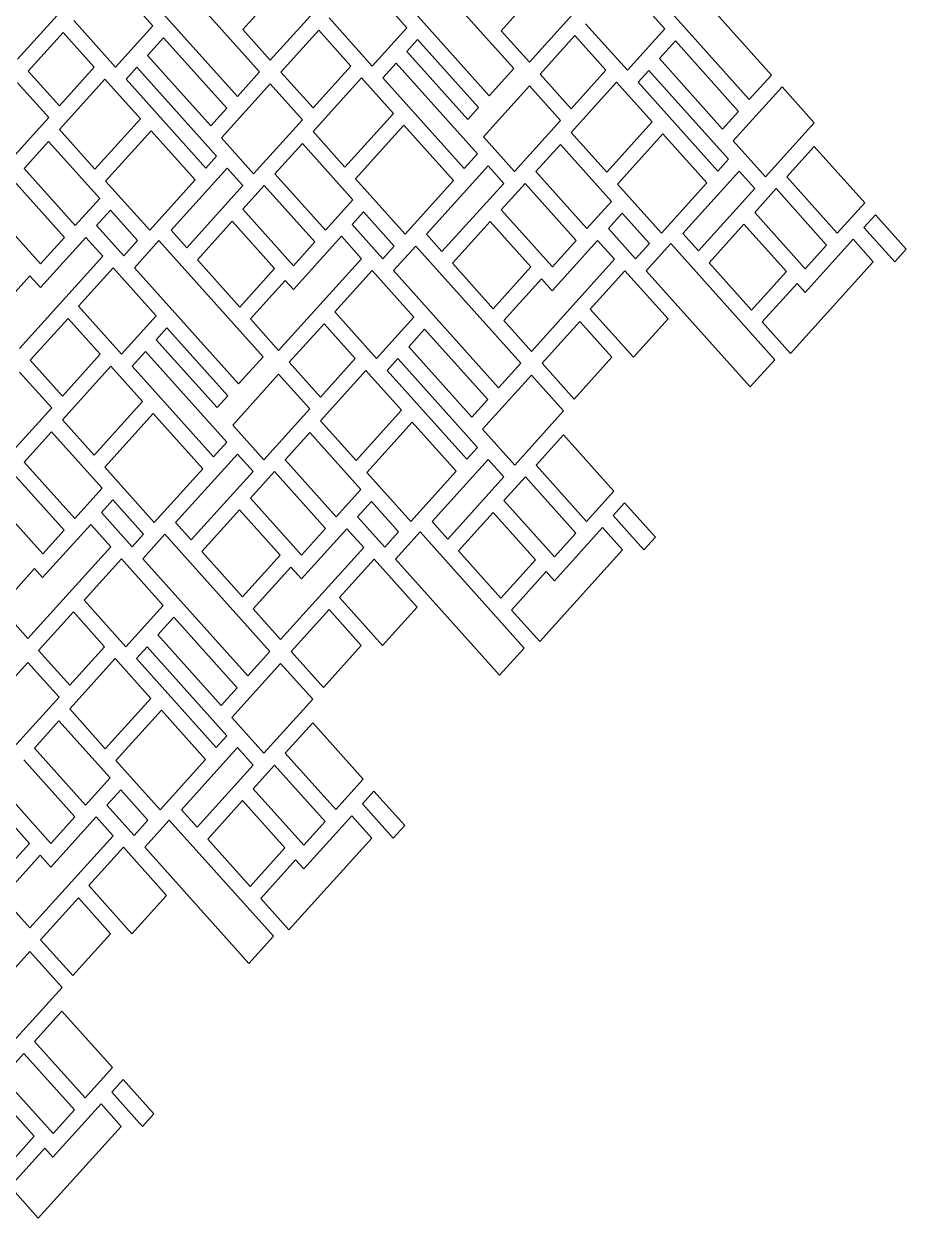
# Model space of a CAD drawing. Extents: x 373 to 1584, y 656 to 1958.
# Drawn here: x 1146 to 1584, y 900 to 1492 of the extents above; entities that cross this region are included whole.
import ezdxf

# ---------------------------------------------------------------- set-up
doc = ezdxf.new("R2010")
doc.units = 0
doc.layers.add('LAYER_01', color=7, linetype='CONTINUOUS')

msp = doc.modelspace()

# ---------------------------------------------------------------- linework, layer by layer
at = {"layer": 'LAYER_01'}
for p, q in [((1263.08, 1468.52), (1210.99, 1526.62)), ((1389.16, 1470.21), (1337.51, 1527.83)), ((1516.96, 1467.01), (1464.87, 1525.11)), ((1184.12, 1520.38), (1143.02, 1474.89)), ((1268.38, 1474.4), (1309.64, 1520.06)), ((1438, 1518.87), (1396.9, 1473.38)), ((1189.41, 1514.48), (1210.14, 1491.36)), ((1200, 1514.46), (1252.09, 1456.36)), ((1273.46, 1510.4), (1254.71, 1489.65)), ((1314.74, 1514.37), (1336.16, 1490.48)), ((1325.33, 1514.35), (1376.99, 1456.73)), ((1443.29, 1512.98), (1464.02, 1489.85)), ((1453.88, 1512.96), (1505.97, 1454.86)), ((1382.9, 1489), (1400.16, 1508.11)), ((1191.61, 1470.85), (1170.88, 1493.98)), ((1318.96, 1471.45), (1297.54, 1495.34)), ((1165.57, 1488.1), (1148.3, 1468.99)), ((1181.02, 1470.87), (1165.57, 1488.1)), ((1210.14, 1491.36), (1191.61, 1470.85)), ((1254.71, 1489.65), (1268.38, 1474.4)), ((1273.67, 1468.5), (1292.42, 1489.25)), ((1292.42, 1489.25), (1308.37, 1471.47)), ((1336.16, 1490.48), (1318.96, 1471.45)), ((1396.9, 1473.38), (1382.9, 1489)), ((1419.45, 1486.6), (1402.18, 1467.48)), ((1434.9, 1469.37), (1419.45, 1486.6)), ((1445.5, 1469.35), (1424.76, 1492.47)), ((1464.02, 1489.85), (1445.5, 1469.35)), ((1215.43, 1485.46), (1207.52, 1476.71)), ((1246.78, 1450.49), (1215.43, 1485.46)), ((1336.14, 1478.71), (1341.45, 1484.58)), ((1341.45, 1484.58), (1371.68, 1450.86)), ((1469.31, 1483.95), (1461.4, 1475.2)), ((1500.66, 1448.98), (1469.31, 1483.95)), ((1207.52, 1476.71), (1238.87, 1441.74)), ((1366.37, 1444.98), (1336.14, 1478.71)), ((1461.4, 1475.2), (1492.76, 1440.23)), ((1148.3, 1468.99), (1163.75, 1451.76)), ((1163.75, 1451.76), (1181.02, 1470.87)), ((1202.21, 1470.83), (1196.9, 1464.96)), ((1241.73, 1426.75), (1202.21, 1470.83)), ((1308.37, 1471.47), (1289.62, 1450.71)), ((1324.25, 1465.55), (1330.83, 1472.83)), ((1330.83, 1472.83), (1371.15, 1427.85)), ((1376.99, 1456.73), (1389.16, 1470.21)), ((1417.63, 1450.26), (1434.9, 1469.37)), ((1456.09, 1469.33), (1450.78, 1463.45)), ((1495.61, 1425.24), (1456.09, 1469.33)), ((1158.44, 1445.89), (1142.99, 1463.11)), ((1186.31, 1464.98), (1163.73, 1439.99)), ((1203.99, 1445.26), (1186.31, 1464.98)), ((1196.9, 1464.96), (1236.42, 1420.87)), ((1252.09, 1456.36), (1263.08, 1468.52)), ((1289.62, 1450.71), (1273.67, 1468.5)), ((1289.59, 1438.94), (1313.66, 1465.57)), ((1313.66, 1465.57), (1329.41, 1448)), ((1364.58, 1420.57), (1324.25, 1465.55)), ((1402.18, 1467.48), (1417.63, 1450.26)), ((1440.19, 1463.47), (1417.61, 1438.48)), ((1457.87, 1443.75), (1440.19, 1463.47)), ((1450.78, 1463.45), (1490.31, 1419.37)), ((1505.97, 1454.86), (1516.96, 1467.01)), ((1244.16, 1435.84), (1268.36, 1462.62)), ((1268.36, 1462.62), (1284.31, 1444.84)), ((1396.88, 1461.61), (1374.08, 1436.38)), ((1412.32, 1444.38), (1396.88, 1461.61)), ((1498.04, 1434.33), (1522.24, 1461.12)), ((1522.24, 1461.12), (1538.19, 1443.33)), ((1135.65, 1420.66), (1158.44, 1445.89)), ((1181.41, 1420.27), (1203.99, 1445.26)), ((1238.87, 1441.74), (1246.78, 1450.49)), ((1329.41, 1448), (1305.34, 1421.37)), ((1371.68, 1450.86), (1366.37, 1444.98)), ((1492.76, 1440.23), (1500.66, 1448.98)), ((1163.73, 1439.99), (1181.41, 1420.27)), ((1186.69, 1414.37), (1209.27, 1439.36)), ((1209.27, 1439.36), (1231.11, 1415)), ((1284.31, 1444.84), (1260.11, 1418.05)), ((1310.63, 1415.48), (1334.69, 1442.11)), ((1334.69, 1442.11), (1359.27, 1414.7)), ((1389.53, 1419.15), (1412.32, 1444.38)), ((1435.29, 1418.76), (1457.87, 1443.75)), ((1538.19, 1443.33), (1513.99, 1416.55)), ((1146.24, 1420.64), (1158.42, 1434.11)), ((1158.42, 1434.11), (1183.77, 1405.84)), ((1260.11, 1418.05), (1244.16, 1435.84)), ((1305.34, 1421.37), (1289.59, 1438.94)), ((1374.08, 1436.38), (1389.53, 1419.15)), ((1417.61, 1438.48), (1435.29, 1418.76)), ((1440.58, 1412.87), (1463.15, 1437.85)), ((1463.15, 1437.85), (1485, 1413.49)), ((1513.99, 1416.55), (1498.04, 1434.33)), ((1270.7, 1418.03), (1284.29, 1433.07)), ((1284.29, 1433.07), (1309.35, 1405.11)), ((1371.15, 1427.85), (1364.58, 1420.57)), ((1400.12, 1419.13), (1412.3, 1432.61)), ((1412.3, 1432.61), (1437.65, 1404.33)), ((1524.58, 1416.53), (1538.17, 1431.56)), ((1538.17, 1431.56), (1563.23, 1403.6)), ((1236.42, 1420.87), (1241.73, 1426.75)), ((1345.8, 1388.05), (1376.44, 1421.95)), ((1376.44, 1421.95), (1384.22, 1413.28)), ((1490.31, 1419.37), (1495.61, 1425.24)), ((1171.59, 1392.37), (1146.24, 1420.64)), ((1247.02, 1420.85), (1219.13, 1389.99)), ((1254.8, 1412.18), (1247.02, 1420.85)), ((1295.76, 1390.08), (1270.7, 1418.03)), ((1425.47, 1390.86), (1400.12, 1419.13)), ((1500.9, 1419.35), (1473.01, 1388.48)), ((1508.68, 1410.67), (1500.9, 1419.35)), ((1549.65, 1388.57), (1524.58, 1416.53)), ((1166.28, 1386.49), (1140.93, 1414.76)), ((1208.54, 1390.01), (1186.69, 1414.37)), ((1231.11, 1415), (1208.54, 1390.01)), ((1226.91, 1381.31), (1254.8, 1412.18)), ((1254.77, 1400.41), (1265.39, 1412.16)), ((1265.39, 1412.16), (1290.46, 1384.2)), ((1335.21, 1388.07), (1310.63, 1415.48)), ((1359.27, 1414.7), (1335.21, 1388.07)), ((1384.22, 1413.28), (1353.45, 1379.52)), ((1394.81, 1413.26), (1382.93, 1400.1)), ((1420.16, 1384.98), (1394.81, 1413.26)), ((1462.42, 1388.5), (1440.58, 1412.87)), ((1485, 1413.49), (1462.42, 1388.5)), ((1480.79, 1379.81), (1508.68, 1410.67)), ((1508.66, 1398.9), (1519.27, 1410.65)), ((1519.27, 1410.65), (1544.34, 1382.7)), ((1183.77, 1405.84), (1171.59, 1392.37)), ((1309.35, 1405.11), (1295.76, 1390.08)), ((1437.65, 1404.33), (1425.47, 1390.86)), ((1129.05, 1401.61), (1154.4, 1373.33)), ((1189.05, 1399.94), (1182.19, 1392.34)), ((1202.54, 1384.9), (1189.05, 1399.94)), ((1279.84, 1372.45), (1254.77, 1400.41)), ((1308.96, 1392.93), (1314.63, 1399.21)), ((1314.63, 1399.21), (1329.9, 1382.19)), ((1382.93, 1400.1), (1408.28, 1371.83)), ((1442.93, 1398.44), (1436.07, 1390.84)), ((1456.42, 1383.4), (1442.93, 1398.44)), ((1533.72, 1370.94), (1508.66, 1398.9)), ((1563.23, 1403.6), (1549.65, 1388.57)), ((1182.19, 1392.34), (1195.67, 1377.31)), ((1249.47, 1394.53), (1232.2, 1375.42)), ((1270.5, 1371.07), (1249.47, 1394.53)), ((1324.22, 1375.91), (1308.96, 1392.93)), ((1377.49, 1394.37), (1358.74, 1373.62)), ((1397.68, 1371.85), (1377.49, 1394.37)), ((1503.35, 1393.02), (1486.08, 1373.91)), ((1524.38, 1369.56), (1503.35, 1393.02)), ((1562.84, 1391.43), (1568.52, 1397.71)), ((1568.52, 1397.71), (1583.78, 1380.68)), ((1176.88, 1386.47), (1154.37, 1361.56)), ((1154.4, 1373.33), (1166.28, 1386.49)), ((1185.26, 1377.11), (1176.88, 1386.47)), ((1219.13, 1389.99), (1226.91, 1381.31)), ((1279.81, 1360.68), (1303.65, 1387.06)), ((1303.65, 1387.06), (1313.63, 1375.93)), ((1353.45, 1379.52), (1345.8, 1388.05)), ((1436.07, 1390.84), (1449.55, 1375.8)), ((1473.01, 1388.48), (1480.79, 1379.81)), ((1578.1, 1374.4), (1562.84, 1391.43)), ((1195.67, 1377.31), (1202.54, 1384.9)), ((1213.13, 1384.88), (1200.96, 1371.41)), ((1264.79, 1327.27), (1213.13, 1384.88)), ((1290.46, 1384.2), (1279.84, 1372.45)), ((1329.9, 1382.19), (1324.22, 1375.91)), ((1340.49, 1382.17), (1329.51, 1370.01)), ((1392.58, 1324.07), (1340.49, 1382.17)), ((1430.76, 1384.96), (1408.25, 1360.06)), ((1408.28, 1371.83), (1420.16, 1384.98)), ((1439.15, 1375.61), (1430.76, 1384.96)), ((1449.55, 1375.8), (1456.42, 1383.4)), ((1467.01, 1383.38), (1454.84, 1369.9)), ((1518.67, 1325.76), (1467.01, 1383.38)), ((1533.7, 1359.17), (1557.53, 1385.55)), ((1544.34, 1382.7), (1533.72, 1370.94)), ((1557.53, 1385.55), (1567.51, 1374.42)), ((1583.78, 1380.68), (1578.1, 1374.4)), ((1144.01, 1331.45), (1185.26, 1377.11)), ((1232.2, 1375.42), (1253.23, 1351.95)), ((1313.63, 1375.93), (1272.52, 1330.44)), ((1397.89, 1329.95), (1439.15, 1375.61)), ((1567.51, 1374.42), (1526.4, 1328.93)), ((1173.17, 1352.4), (1190.36, 1371.43)), ((1190.36, 1371.43), (1211.78, 1347.53)), ((1200.96, 1371.41), (1252.61, 1313.79)), ((1253.23, 1351.95), (1270.5, 1371.07)), ((1300.39, 1349.53), (1318.91, 1370.03)), ((1318.91, 1370.03), (1339.65, 1346.91)), ((1329.51, 1370.01), (1381.6, 1311.91)), ((1358.74, 1373.62), (1378.93, 1351.09)), ((1378.93, 1351.09), (1397.68, 1371.85)), ((1427.05, 1350.89), (1444.24, 1369.92)), ((1444.24, 1369.92), (1465.67, 1346.03)), ((1454.84, 1369.9), (1506.49, 1312.29)), ((1486.08, 1373.91), (1507.11, 1350.45)), ((1507.11, 1350.45), (1524.38, 1369.56)), ((1149.09, 1367.46), (1130.33, 1346.7)), ((1154.37, 1361.56), (1149.09, 1367.46)), ((1258.52, 1346.06), (1275.79, 1365.17)), ((1275.79, 1365.17), (1279.81, 1360.68)), ((1402.97, 1365.95), (1384.22, 1345.2)), ((1408.25, 1360.06), (1402.97, 1365.95)), ((1512.4, 1344.55), (1529.67, 1363.66)), ((1529.67, 1363.66), (1533.7, 1359.17)), ((1194.59, 1328.5), (1173.17, 1352.4)), ((1448.47, 1327), (1427.05, 1350.89)), ((1149.29, 1325.56), (1168.05, 1346.31)), ((1168.05, 1346.31), (1183.99, 1328.52)), ((1211.78, 1347.53), (1194.59, 1328.5)), ((1272.52, 1330.44), (1258.52, 1346.06)), ((1321.12, 1326.41), (1300.39, 1349.53)), ((1339.65, 1346.91), (1321.12, 1326.41)), ((1384.22, 1345.2), (1397.89, 1329.95)), ((1403.18, 1324.05), (1421.93, 1344.8)), ((1421.93, 1344.8), (1437.87, 1327.02)), ((1465.67, 1346.03), (1448.47, 1327)), ((1526.4, 1328.93), (1512.4, 1344.55)), ((1211.76, 1335.76), (1217.07, 1341.64)), ((1217.07, 1341.64), (1247.3, 1307.92)), ((1295.08, 1343.65), (1277.81, 1324.54)), ((1310.52, 1326.43), (1295.08, 1343.65)), ((1344.93, 1341.01), (1337.02, 1332.26)), ((1376.29, 1306.04), (1344.93, 1341.01)), ((1241.99, 1302.04), (1211.76, 1335.76)), ((1183.99, 1328.52), (1165.24, 1307.77)), ((1199.87, 1322.61), (1206.45, 1329.89)), ((1206.45, 1329.89), (1246.78, 1284.91)), ((1252.61, 1313.79), (1264.79, 1327.27)), ((1337.02, 1332.26), (1368.38, 1297.29)), ((1437.87, 1327.02), (1419.12, 1306.26)), ((1165.24, 1307.77), (1149.29, 1325.56)), ((1165.22, 1296), (1189.28, 1322.63)), ((1189.28, 1322.63), (1205.03, 1305.06)), ((1240.2, 1277.63), (1199.87, 1322.61)), ((1277.81, 1324.54), (1293.25, 1307.31)), ((1293.25, 1307.31), (1310.52, 1326.43)), ((1331.71, 1326.38), (1326.41, 1320.51)), ((1371.24, 1282.3), (1331.71, 1326.38)), ((1381.6, 1311.91), (1392.58, 1324.07)), ((1419.12, 1306.26), (1403.18, 1324.05)), ((1506.49, 1312.29), (1518.67, 1325.76)), ((1143.99, 1319.68), (1159.93, 1301.89)), ((1272.5, 1318.67), (1249.71, 1293.44)), ((1287.95, 1301.44), (1272.5, 1318.67)), ((1315.81, 1320.53), (1293.23, 1295.54)), ((1333.49, 1300.81), (1315.81, 1320.53)), ((1326.41, 1320.51), (1365.93, 1276.43)), ((1373.67, 1291.39), (1397.87, 1318.18)), ((1397.87, 1318.18), (1413.81, 1300.39)), ((1205.03, 1305.06), (1180.97, 1278.43)), ((1247.3, 1307.92), (1241.99, 1302.04)), ((1368.38, 1297.29), (1376.29, 1306.04)), ((1159.93, 1301.89), (1135.73, 1275.11)), ((1186.25, 1272.53), (1210.32, 1299.16)), ((1210.32, 1299.16), (1234.89, 1271.75)), ((1265.15, 1276.21), (1287.95, 1301.44)), ((1310.91, 1275.82), (1333.49, 1300.81)), ((1413.81, 1300.39), (1389.61, 1273.6)), ((1180.97, 1278.43), (1165.22, 1296)), ((1249.71, 1293.44), (1265.15, 1276.21)), ((1293.23, 1295.54), (1310.91, 1275.82)), ((1316.2, 1269.92), (1338.78, 1294.91)), ((1338.78, 1294.91), (1360.62, 1270.55)), ((1389.61, 1273.6), (1373.67, 1291.39)), ((1146.33, 1275.09), (1159.91, 1290.12)), ((1159.91, 1290.12), (1184.97, 1262.17)), ((1275.75, 1276.19), (1287.92, 1289.66)), ((1287.92, 1289.66), (1313.27, 1261.39)), ((1400.21, 1273.58), (1413.79, 1288.62)), ((1413.79, 1288.62), (1438.85, 1260.66)), ((1246.78, 1284.91), (1240.2, 1277.63)), ((1365.93, 1276.43), (1371.24, 1282.3)), ((1171.39, 1247.14), (1146.33, 1275.09)), ((1221.43, 1245.1), (1252.06, 1279.01)), ((1252.06, 1279.01), (1259.84, 1270.34)), ((1301.1, 1247.92), (1275.75, 1276.19)), ((1376.52, 1276.4), (1348.64, 1245.54)), ((1384.3, 1267.73), (1376.52, 1276.4)), ((1425.27, 1245.63), (1400.21, 1273.58)), ((1141.02, 1269.21), (1166.08, 1241.26)), ((1210.83, 1245.12), (1186.25, 1272.53)), ((1234.89, 1271.75), (1210.83, 1245.12)), ((1259.84, 1270.34), (1229.07, 1236.57)), ((1270.44, 1270.31), (1258.55, 1257.16)), ((1295.79, 1242.04), (1270.44, 1270.31)), ((1338.04, 1245.56), (1316.2, 1269.92)), ((1360.62, 1270.55), (1338.04, 1245.56)), ((1356.42, 1236.86), (1384.3, 1267.73)), ((1384.28, 1255.96), (1394.9, 1267.71)), ((1394.9, 1267.71), (1419.96, 1239.75)), ((1184.97, 1262.17), (1171.39, 1247.14)), ((1155.46, 1229.51), (1130.4, 1257.46)), ((1184.58, 1249.99), (1190.26, 1256.27)), ((1190.26, 1256.27), (1205.52, 1239.25)), ((1258.55, 1257.16), (1283.9, 1228.89)), ((1313.27, 1261.39), (1301.1, 1247.92)), ((1409.34, 1228), (1384.28, 1255.96)), ((1438.85, 1260.66), (1425.27, 1245.63)), ((1199.85, 1232.97), (1184.58, 1249.99)), ((1253.11, 1251.43), (1234.36, 1230.68)), ((1273.31, 1228.91), (1253.11, 1251.43)), ((1318.56, 1255.5), (1311.69, 1247.9)), ((1332.04, 1240.46), (1318.56, 1255.5)), ((1378.97, 1250.08), (1361.7, 1230.97)), ((1400.01, 1226.62), (1378.97, 1250.08)), ((1438.46, 1248.48), (1444.14, 1254.77)), ((1444.14, 1254.77), (1459.4, 1237.74)), ((1155.44, 1217.74), (1179.27, 1244.12)), ((1179.27, 1244.12), (1189.25, 1232.99)), ((1229.07, 1236.57), (1221.43, 1245.1)), ((1311.69, 1247.9), (1325.18, 1232.86)), ((1348.64, 1245.54), (1356.42, 1236.86)), ((1453.73, 1231.46), (1438.46, 1248.48)), ((1166.08, 1241.26), (1155.46, 1229.51)), ((1205.52, 1239.25), (1199.85, 1232.97)), ((1216.12, 1239.23), (1205.13, 1227.07)), ((1268.2, 1181.13), (1216.12, 1239.23)), ((1306.38, 1242.02), (1283.88, 1217.11)), ((1283.9, 1228.89), (1295.79, 1242.04)), ((1314.77, 1232.67), (1306.38, 1242.02)), ((1325.18, 1232.86), (1332.04, 1240.46)), ((1342.64, 1240.43), (1330.46, 1226.96)), ((1394.29, 1182.82), (1342.64, 1240.43)), ((1409.32, 1216.23), (1433.15, 1242.61)), ((1419.96, 1239.75), (1409.34, 1228)), ((1433.15, 1242.61), (1443.13, 1231.48)), ((1189.25, 1232.99), (1148.15, 1187.49)), ((1273.51, 1187), (1314.77, 1232.67)), ((1459.4, 1237.74), (1453.73, 1231.46)), ((1176.01, 1206.59), (1194.54, 1227.09)), ((1194.54, 1227.09), (1215.27, 1203.97)), ((1205.13, 1227.07), (1257.22, 1168.97)), ((1234.36, 1230.68), (1254.55, 1208.15)), ((1254.55, 1208.15), (1273.31, 1228.91)), ((1302.67, 1207.95), (1319.87, 1226.98)), ((1319.87, 1226.98), (1341.29, 1203.09)), ((1330.46, 1226.96), (1382.12, 1169.34)), ((1361.7, 1230.97), (1382.74, 1207.5)), ((1382.74, 1207.5), (1400.01, 1226.62)), ((1443.13, 1231.48), (1402.03, 1185.99)), ((1134.14, 1203.11), (1151.41, 1222.23)), ((1151.41, 1222.23), (1155.44, 1217.74)), ((1278.59, 1223.01), (1259.84, 1202.26)), ((1283.88, 1217.11), (1278.59, 1223.01)), ((1388.02, 1201.61), (1405.29, 1220.72)), ((1405.29, 1220.72), (1409.32, 1216.23)), ((1148.15, 1187.49), (1134.14, 1203.11)), ((1196.74, 1183.46), (1176.01, 1206.59)), ((1215.27, 1203.97), (1196.74, 1183.46)), ((1324.09, 1184.06), (1302.67, 1207.95)), ((1341.29, 1203.09), (1324.09, 1184.06)), ((1170.7, 1200.71), (1153.43, 1181.6)), ((1186.15, 1183.48), (1170.7, 1200.71)), ((1220.56, 1198.07), (1212.65, 1189.32)), ((1251.91, 1163.1), (1220.56, 1198.07)), ((1259.84, 1202.26), (1273.51, 1187)), ((1278.8, 1181.11), (1297.55, 1201.86)), ((1297.55, 1201.86), (1313.5, 1184.08)), ((1402.03, 1185.99), (1388.02, 1201.61)), ((1212.65, 1189.32), (1244, 1154.34)), ((1153.43, 1181.6), (1168.88, 1164.37)), ((1168.88, 1164.37), (1186.15, 1183.48)), ((1207.34, 1183.44), (1202.03, 1177.57)), ((1246.86, 1139.36), (1207.34, 1183.44)), ((1257.22, 1168.97), (1268.2, 1181.13)), ((1294.75, 1163.32), (1278.8, 1181.11)), ((1313.5, 1184.08), (1294.75, 1163.32)), ((1382.12, 1169.34), (1394.29, 1182.82)), ((1148.12, 1175.72), (1125.33, 1150.5)), ((1163.57, 1158.49), (1148.12, 1175.72)), ((1191.43, 1177.59), (1168.86, 1152.6)), ((1209.12, 1157.87), (1191.43, 1177.59)), ((1202.03, 1177.57), (1241.55, 1133.48)), ((1249.29, 1148.45), (1273.49, 1175.23)), ((1273.49, 1175.23), (1289.44, 1157.45)), ((1244, 1154.34), (1251.91, 1163.1)), ((1140.78, 1133.27), (1163.57, 1158.49)), ((1186.54, 1132.88), (1209.12, 1157.87)), ((1289.44, 1157.45), (1265.24, 1130.66)), ((1168.86, 1152.6), (1186.54, 1132.88)), ((1191.82, 1126.98), (1214.4, 1151.97)), ((1214.4, 1151.97), (1236.24, 1127.61)), ((1151.37, 1133.25), (1163.55, 1146.72)), ((1163.55, 1146.72), (1188.9, 1118.45)), ((1265.24, 1130.66), (1249.29, 1148.45)), ((1275.83, 1130.64), (1289.41, 1145.67)), ((1289.41, 1145.67), (1314.48, 1117.72)), ((1241.55, 1133.48), (1246.86, 1139.36)), ((1176.72, 1104.97), (1151.37, 1133.25)), ((1252.15, 1133.46), (1224.26, 1102.6)), ((1259.93, 1124.79), (1252.15, 1133.46)), ((1171.41, 1099.1), (1146.06, 1127.37)), ((1213.67, 1102.62), (1191.82, 1126.98)), ((1236.24, 1127.61), (1213.67, 1102.62)), ((1300.89, 1102.69), (1275.83, 1130.64)), ((1232.04, 1093.92), (1259.93, 1124.79)), ((1259.9, 1113.01), (1270.52, 1124.77)), ((1270.52, 1124.77), (1295.58, 1096.81)), ((1134.18, 1114.22), (1159.52, 1085.94)), ((1188.9, 1118.45), (1176.72, 1104.97)), ((1314.48, 1117.72), (1300.89, 1102.69)), ((1148.93, 1085.96), (1128.74, 1108.49)), ((1194.18, 1112.55), (1187.32, 1104.95)), ((1207.67, 1097.51), (1194.18, 1112.55)), ((1284.97, 1085.06), (1259.9, 1113.01)), ((1314.09, 1105.54), (1319.76, 1111.82)), ((1319.76, 1111.82), (1335.03, 1094.8)), ((1187.32, 1104.95), (1200.8, 1089.91)), ((1224.26, 1102.6), (1232.04, 1093.92)), ((1254.6, 1107.14), (1237.33, 1088.03)), ((1275.63, 1083.67), (1254.6, 1107.14)), ((1329.35, 1088.52), (1314.09, 1105.54)), ((1182.01, 1099.08), (1159.5, 1074.17)), ((1159.52, 1085.94), (1171.41, 1099.1)), ((1190.39, 1089.72), (1182.01, 1099.08)), ((1200.8, 1089.91), (1207.67, 1097.51)), ((1218.26, 1097.49), (1206.09, 1084.02)), ((1269.92, 1039.88), (1218.26, 1097.49)), ((1284.94, 1073.29), (1308.78, 1099.67)), ((1295.58, 1096.81), (1284.97, 1085.06)), ((1308.78, 1099.67), (1318.76, 1088.54)), ((1335.03, 1094.8), (1329.35, 1088.52)), ((1130.18, 1065.21), (1148.93, 1085.96)), ((1149.14, 1044.06), (1190.39, 1089.72)), ((1178.29, 1065.01), (1195.49, 1084.04)), ((1195.49, 1084.04), (1216.91, 1060.14)), ((1206.09, 1084.02), (1257.74, 1026.4)), ((1237.33, 1088.03), (1258.36, 1064.56)), ((1318.76, 1088.54), (1277.65, 1043.05)), ((1154.22, 1080.07), (1135.46, 1059.31)), ((1159.5, 1074.17), (1154.22, 1080.07)), ((1258.36, 1064.56), (1275.63, 1083.67)), ((1263.65, 1058.67), (1280.92, 1077.78)), ((1280.92, 1077.78), (1284.94, 1073.29)), ((1199.72, 1041.11), (1178.29, 1065.01)), ((1135.46, 1059.31), (1149.14, 1044.06)), ((1154.42, 1038.17), (1173.18, 1058.92)), ((1173.18, 1058.92), (1189.12, 1041.13)), ((1216.91, 1060.14), (1199.72, 1041.11)), ((1277.65, 1043.05), (1263.65, 1058.67)), ((1170.37, 1020.38), (1154.42, 1038.17)), ((1189.12, 1041.13), (1170.37, 1020.38)), ((1257.74, 1026.4), (1269.92, 1039.88)), ((1124.91, 1005.51), (1149.11, 1032.29)), ((1149.11, 1032.29), (1165.06, 1014.5)), ((1165.06, 1014.5), (1140.86, 987.72)), ((1151.46, 987.7), (1165.04, 1002.73)), ((1165.04, 1002.73), (1190.1, 974.78)), ((1176.52, 959.74), (1151.46, 987.7)), ((1135.53, 970.07), (1146.15, 981.82)), ((1146.15, 981.82), (1171.21, 953.87)), ((1190.1, 974.78), (1176.52, 959.74)), ((1160.59, 942.12), (1135.53, 970.07)), ((1189.71, 962.6), (1195.39, 968.88)), ((1195.39, 968.88), (1210.65, 951.86)), ((1151.26, 940.73), (1130.22, 964.2)), ((1204.97, 945.58), (1189.71, 962.6)), ((1160.57, 930.35), (1184.4, 956.72)), ((1171.21, 953.87), (1160.59, 942.12)), ((1184.4, 956.72), (1194.38, 945.6)), ((1210.65, 951.86), (1204.97, 945.58)), ((1194.38, 945.6), (1153.28, 900.1)), ((1133.99, 921.62), (1151.26, 940.73)), ((1139.27, 915.72), (1156.54, 934.84)), ((1156.54, 934.84), (1160.57, 930.35)), ((1153.28, 900.1), (1139.27, 915.72))]:
    msp.add_line(p, q, dxfattribs=at)

doc.saveas('drawing.dxf')
